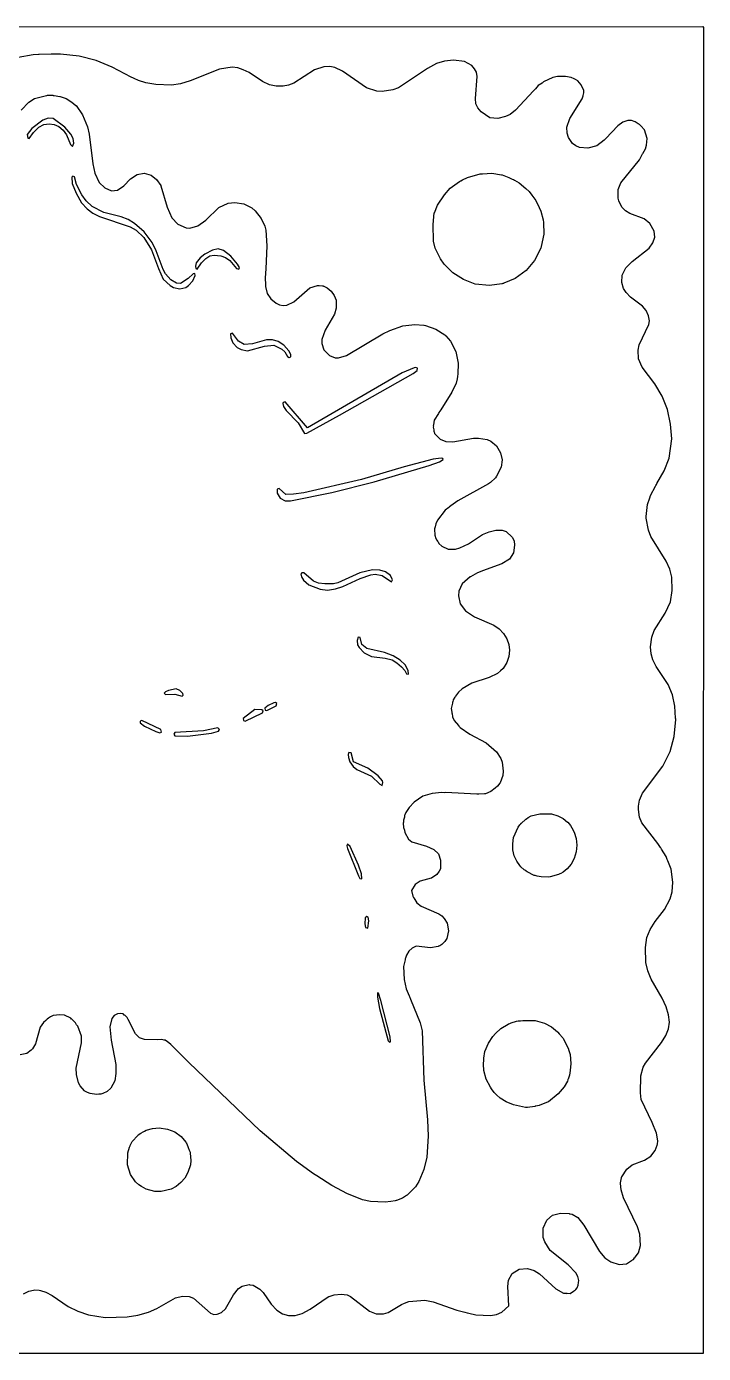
# Model space of a CAD drawing. Header units: millimetres. Extents: x 0 to 300, y 0 to 300.
# Drawn here: x 146.9 to 300, y 0 to 300 of the extents above; entities that cross this region are included whole.
import ezdxf

# ---------------------------------------------------------------- set-up
doc = ezdxf.new("R2010")
doc.units = ezdxf.units.MM
doc.layers.add('CUT', color=7, linetype='CONTINUOUS')

msp = doc.modelspace()

# ---------------------------------------------------------------- linework, layer by layer
at = {"layer": 'CUT'}
for points in [[(0, 0), (0, 299.9382), (299.8559, 299.9836), (300, 299.7807), (299.9382, 0)], [(157.3139, 272.8985), (157.5772, 273.6008), (157.4309, 274.6542), (156.9335, 275.6784), (155.5874, 277.2586), (152.9246, 279.1606), (151.7834, 279.2776), (150.6129, 278.8094), (148.0964, 276.9367), (147.0722, 275.5906), (147.16, 274.742), (147.5111, 274.6542), (148.4475, 276.0588), (149.7058, 277.2586), (150.8177, 277.8145), (151.9882, 277.9901), (153.1294, 277.8438), (154.2121, 277.3756), (155.1485, 276.5855), (155.9386, 275.4736), (156.8164, 273.3082)], [(161.7324, 259.321), (160.3571, 260.5793), (159.3915, 261.9253), (158.1917, 264.2663), (157.7235, 265.9927), (157.4016, 266.139), (157.109, 265.9342), (157.2553, 264.4711), (158.1039, 262.2764), (159.3329, 260.1403), (160.6205, 258.765), (161.908, 257.8286), (163.4296, 257.0678), (170.3647, 254.7269), (171.6815, 253.9368), (173.4079, 252.2981), (175.1636, 249.5182), (176.7438, 245.246), (177.8265, 242.905), (179.3774, 241.4127), (180.1089, 241.003), (181.572, 240.6811), (182.9473, 241.003), (183.5618, 241.4127), (184.4982, 242.5246), (185.0249, 243.6658), (184.9664, 244.134), (184.586, 244.1048), (183.474, 242.9928), (181.7476, 241.9101), (180.8405, 241.9394), (179.5529, 242.7002), (178.3532, 244.1048), (177.8265, 245.0412), (176.2171, 249.2841), (175.2807, 251.1569), (173.4665, 253.5856), (171.3011, 255.4877), (169.8672, 256.3655), (168.3164, 256.98), (164.366, 257.9457)], [(254.4057, 266.4414), (254.4515, 266.4335), (254.4971, 266.4256), (255.9661, 265.8773), (256.4335, 265.6561), (256.7665, 265.4985), (257.0084, 265.384), (257.2772, 265.2568), (258.3108, 264.6275), (259.8467, 263.3623), (260.5586, 262.7098), (261.1757, 261.8884), (262.0895, 260.6301), (262.8383, 259.1099), (263.1971, 258.2402), (263.7215, 256.2608), (263.784, 255.7183), (263.8834, 253.0272), (263.7796, 252.3555), (263.2151, 249.8637), (261.8136, 247.0904), (259.8727, 244.8292), (257.403, 243.0295), (254.8414, 241.9429), (254.7383, 241.9145), (254.5877, 241.8729), (254.457, 241.8368), (254.3864, 241.8173), (251.605, 241.4112), (248.3659, 241.7706), (245.6958, 242.7682), (243.3188, 244.2788), (241.3223, 246.2976), (240.4923, 247.4951), (239.2923, 249.8949), (238.9248, 251.4935), (238.8622, 255.2349), (239.128, 257.8617), (239.1293, 257.8668), (239.1296, 257.8682), (239.1299, 257.8693), (239.1302, 257.8706), (239.8601, 259.609), (241.4006, 261.9732), (242.7285, 263.429), (244.829, 264.9484), (245.0735, 265.0951), (245.1266, 265.1269), (245.1406, 265.1354), (245.5023, 265.3524), (246.5958, 265.8737), (249.5288, 266.6607), (250.0207, 266.7151), (252.105, 266.8161), (254.3075, 266.4584), (254.375, 266.4467)], [(185.4639, 245.0997), (186.4588, 246.5628), (187.4829, 247.5577), (188.3315, 248.1137), (189.2972, 248.2892), (190.8773, 248.1429), (191.9307, 247.7333), (192.8671, 247.0602), (194.3887, 245.246), (194.9155, 245.1289), (195.0325, 245.5094), (194.6228, 246.2994), (193.072, 248.0551), (191.4625, 249.3427), (190.2335, 249.7231), (188.946, 249.4597), (187.1903, 248.4941), (186.1954, 247.704), (185.259, 246.5335), (185.0834, 245.7727), (185.1712, 245.2753)], [(205.3034, 226.4306), (205.9472, 225.3771), (206.2984, 225.1723), (206.708, 225.3479), (206.6788, 225.8453), (206.2398, 226.6647), (205.1279, 227.9814), (203.7818, 228.8008), (202.5236, 229.1227), (201.2068, 229.1812), (197.988, 228.2741), (196.0859, 228.1278), (194.8277, 228.8593), (193.4524, 230.6735), (193.0427, 230.5272), (193.072, 229.6201), (193.5694, 228.4496), (194.5643, 227.4255), (195.4714, 226.9573), (196.876, 226.6354), (200.7093, 227.7181), (202.8162, 227.9229), (204.6012, 227.0743)], [(234.5361, 222.8313), (231.844, 221.6901), (210.4535, 209.2538), (205.3912, 215.1355), (204.9523, 215.0184), (204.8353, 214.7843), (204.9816, 214.1113), (205.5961, 213.2042), (208.3467, 210.4243), (209.7513, 207.9955), (210.278, 208.0833), (217.7105, 212.0922), (234.3313, 221.5731), (235.2091, 222.2168), (235.3262, 222.7143), (234.9751, 222.9191)], [(237.9598, 200.7386), (240.2715, 201.5872), (241.1201, 202.0846), (241.0323, 202.3187), (240.6811, 202.4358), (238.8962, 202.2017), (232.3415, 200.4752), (222.6558, 197.5783), (209.6342, 194.5936), (207.2933, 194.2424), (205.5668, 194.2132), (204.0452, 195.53), (203.6063, 195.4129), (203.577, 194.4765), (204.2793, 193.3938), (205.4205, 192.7501), (206.5617, 192.7793), (215.9255, 194.6521), (225.5234, 197.0808)], [(209.0782, 175.6026), (209.5757, 174.8418), (210.7169, 173.7591), (213.292, 172.7642), (214.9891, 172.5593), (216.8034, 172.8812), (218.4128, 173.4079), (222.3924, 175.1929), (224.7626, 176.0122), (225.7283, 176.1586), (227.3377, 175.8952), (229.4445, 174.4321), (229.6786, 174.9296), (229.1812, 175.8659), (228.0692, 176.7145), (226.8402, 177.0949), (225.1723, 177.1827), (222.2754, 176.4804), (217.3008, 174.198), (216.3059, 173.9932), (214.3454, 173.9932), (212.9408, 174.1687), (211.8289, 174.5784), (209.605, 176.4512), (209.166, 176.5097), (208.9612, 176.1586)], [(233.2779, 153.5976), (233.2193, 154.4169), (232.517, 155.6459), (231.4051, 156.7579), (229.7957, 157.7235), (227.8644, 158.4843), (223.8263, 159.3622), (222.7436, 160.2693), (222.3632, 161.8495), (221.895, 161.908), (221.6609, 161.2057), (221.7779, 160.2401), (222.0998, 159.567), (223.241, 158.3966), (224.9089, 157.5772), (227.9814, 157.1968), (229.5616, 156.7871), (230.6735, 156.1434), (231.6977, 155.2655), (232.4585, 154.4169), (232.8389, 153.6561)], [(182.3036, 148.7986), (182.245, 149.179), (181.6013, 149.9106), (180.7527, 150.2617), (179.0262, 149.9106), (178.3239, 149.5887), (178.0606, 149.2668), (178.3532, 149.0035), (180.4015, 149.0327), (182.128, 148.5938)], [(202.8452, 147.0746), (201.5808, 146.511), (200.7956, 145.893), (200.8505, 145.4269), (201.2787, 145.3355), (203.3463, 146.4335), (203.4885, 146.9087), (203.2387, 147.1312)], [(195.9428, 143.0811), (196.3636, 142.9639), (200.2464, 144.8154), (200.4076, 145.2795), (200.0998, 145.5317), (198.511, 145.5771), (195.9152, 143.5486)], [(177.3985, 140.4903), (177.2684, 141.0276), (172.9914, 143.1295), (172.6253, 142.9723), (172.5888, 142.5755), (173.5881, 141.849), (176.1315, 140.5916), (177.0411, 140.3057)], [(188.739, 140.2511), (190.3475, 140.6928), (190.562, 141.0733), (190.1355, 141.4291), (186.9103, 140.7762), (180.4103, 140.3888), (180.1794, 140.0269), (180.4572, 139.6598), (183.2948, 139.5262)], [(220.3148, 135.7771), (219.8174, 135.8649), (219.6125, 135.4259), (219.7003, 134.6944), (220.0515, 133.7873), (220.783, 132.7046), (221.6316, 132.0315), (224.9382, 130.5099), (226.811, 128.6957), (227.3669, 128.4031), (227.5133, 129.0468), (227.3962, 129.4858), (226.4598, 130.5685), (224.0603, 132.2949), (220.8708, 133.7873)], [(261.0323, 121.5151), (261.0558, 121.5255), (262.9811, 122.0269), (265.6193, 121.9667), (267.0343, 121.5752), (268.2729, 120.9405), (269.2634, 120.1253), (269.2688, 120.1204), (269.2762, 120.1137), (269.2875, 120.1036), (269.3108, 120.0825), (269.912, 119.352), (270.2533, 118.8593), (270.7816, 117.8283), (271.173, 116.4445), (271.3226, 114.892), (271.1755, 113.3952), (270.7609, 111.9339), (270.0467, 110.5953), (269.1644, 109.537), (268.2837, 108.8452), (267.742, 108.5437), (267.4985, 108.4231), (267.3572, 108.353), (267.1957, 108.2729), (267.1898, 108.27), (265.3315, 107.7529), (264.8665, 107.714), (263.2688, 107.7353), (262.3817, 107.9222), (261.9062, 108.0224), (261.7836, 108.0482), (261.7132, 108.0631), (260.1346, 108.9045), (259.8911, 109.0595), (259.7898, 109.124), (259.5648, 109.2673), (259.421, 109.3589), (258.7136, 110.0249), (258.4641, 110.3143), (257.7936, 111.268), (257.221, 112.5048), (256.9188, 113.832), (256.8588, 115.2169), (257.07, 116.6332), (258.1033, 118.9944), (258.4728, 119.4898), (258.6939, 119.7509), (258.7305, 119.7941), (258.7866, 119.8604), (258.8315, 119.9135), (259.7219, 120.6902), (259.8362, 120.7781), (259.8939, 120.8225), (259.9382, 120.8565), (260.3171, 121.1479)], [(219.5247, 115.1474), (219.3199, 114.7377), (219.4955, 114.1525), (221.9535, 107.9782), (222.2461, 107.3637), (222.7143, 107.3052), (222.6558, 108.4464), (221.9535, 110.407), (220.11, 114.6207)], [(224.2944, 97.7951), (224.1481, 98.6144), (223.8555, 98.7607), (223.5044, 98.4681), (223.4166, 97.0928), (223.5629, 96.2735), (224.0603, 96.1857)], [(227.0451, 79.799), (226.4891, 81.4377), (226.2843, 81.5254), (226.255, 80.5305), (226.7232, 78.014), (228.6837, 70.6985), (228.9764, 70.4059), (229.1812, 70.4644), (229.1519, 71.5764)], [(255.9295, 74.5029), (256.001, 74.5321), (256.1928, 74.6102), (256.5025, 74.7365), (257.7114, 75.1225), (258.1009, 75.1697), (258.2616, 75.1891), (258.6299, 75.2337), (259.1828, 75.3006), (261.9476, 75.2376), (264.041, 74.6967), (265.6545, 73.8188), (266.9703, 72.7316), (266.9901, 72.7088), (267.0571, 72.6317), (267.3621, 72.2809), (268.1799, 71.3405), (268.2973, 71.1976), (269.1526, 69.4526), (269.412, 68.9235), (269.4543, 68.8373), (269.4979, 68.7482), (269.8305, 67.5543), (269.9751, 65.5864), (269.9751, 65.5844), (269.975, 65.5778), (269.975, 65.5644), (269.975, 65.5269), (269.8797, 63.988), (269.6806, 62.9369), (269.4802, 62.2451), (269.3849, 62.0065), (269.3542, 61.9295), (269.3317, 61.8732), (269.2109, 61.5705), (268.4937, 60.2917), (267.1514, 58.6862), (264.9584, 56.9116), (264.872, 56.8697), (262.834, 56.083), (262.0812, 55.8928), (262.0385, 55.887), (261.9116, 55.8696), (261.8713, 55.8641), (260.2061, 55.637), (259.7255, 55.6264), (257.02, 56.185), (255.3823, 56.881), (254.0048, 57.7226), (253.1797, 58.4608), (252.6574, 59.0166), (252.0388, 59.8081), (251.8035, 60.1833), (250.8736, 61.9919), (250.3617, 63.9809), (250.3212, 64.3361), (250.2807, 65.0479), (250.315, 66.7412), (250.5752, 68.2391), (251.3526, 70.1821), (252.3549, 71.6633), (252.355, 71.6634), (252.3561, 71.6646), (252.3573, 71.6659), (252.9742, 72.3422), (254.1324, 73.4403), (255.8383, 74.4658)], [(175.3615, 50.8602), (176.8951, 50.9803), (178.7938, 50.7376), (180.4649, 50.0811), (181.8637, 49.0732), (182.9212, 47.7816), (183.0243, 47.6302), (183.153, 47.3617), (183.4534, 46.5785), (183.6823, 45.9817), (183.7548, 45.7927), (183.8784, 45.4704), (183.9127, 45.3114), (184.0427, 43.6369), (183.9921, 42.6494), (183.4012, 40.882), (182.6791, 39.6474), (181.8055, 38.6234), (180.7539, 37.7815), (179.6082, 37.1193), (177.3321, 36.6096), (175.8834, 36.6073), (173.9453, 37.1775), (172.8896, 37.7534), (172.3009, 38.1165), (171.5725, 38.7644), (170.3921, 40.4759), (169.7528, 42.6083), (169.8078, 45.338), (170.1836, 46.6668), (170.3302, 46.9739), (170.3436, 47.0021), (170.352, 47.0196), (170.3537, 47.0232), (170.8083, 47.9104), (172.0444, 49.288), (172.1735, 49.3942), (172.7738, 49.7745), (173.3041, 50.1105), (173.4019, 50.1724), (173.5441, 50.2625), (173.9465, 50.4686)]]:
    msp.add_lwpolyline(points, close=True, dxfattribs=at)
for points in [[(146.2322, 13.4744), (147.4013, 14.0943), (148.4382, 14.3215), (148.4397, 14.3217), (148.443, 14.3221), (148.4617, 14.3246), (148.7793, 14.3663), (149.777, 14.2944), (150.0306, 14.2564), (151.2785, 13.8603), (152.7129, 13.1136), (156.2926, 10.5928), (158.4909, 9.5367), (160.9225, 8.7245), (164.6521, 8.1409), (169.6944, 8.2862), (172.0874, 8.6367), (174.4827, 9.3013), (176.3764, 10.1623), (180.5546, 12.5583), (182.1354, 12.9404), (183.6904, 12.8526), (184.6932, 12.516), (188.4756, 9.1061), (189.2303, 8.8456), (190.0482, 8.9074), (190.9957, 9.2814), (191.9055, 10.1107), (193.7108, 13.2472), (194.8475, 14.715), (195.677, 15.2443), (197.2173, 15.565), (197.2561, 15.5602), (197.4227, 15.5395), (197.4514, 15.536), (197.4671, 15.534), (198.138, 15.4069), (199.6739, 14.5583), (200.3896, 13.8084), (202.2208, 11.1368), (203.4803, 9.8211), (204.7623, 8.9571), (206.1699, 8.5539), (207.6286, 8.5864), (209.2316, 9.0648), (211.0367, 10.0274), (215.0963, 12.7899), (215.1441, 12.8096), (215.1911, 12.8289), (215.2518, 12.8539), (215.3108, 12.8782), (216.4836, 13.2607), (218.0413, 13.4372), (219.4453, 13.2298), (220.2012, 12.9029), (224.491, 9.5549), (225.9718, 8.9257), (227.6353, 8.9273), (228.6971, 9.229), (231.733, 11.0421), (232.3689, 11.3751), (233.331, 11.76), (236.96, 12.0332), (238.8313, 11.7048), (244.2396, 9.7667), (246.0306, 9.3279), (246.5353, 9.1579), (246.9578, 9.1007), (248.481, 8.7276), (251.8271, 8.55), (253.1636, 8.8271), (254.3661, 9.3412), (256.0022, 10.755), (255.7461, 15.1675), (255.8733, 16.5408), (256.7664, 18.0506), (258.3164, 19.0443), (260.2007, 19.2318), (261.7114, 18.7924), (262.9159, 17.9767), (266.6224, 14.5856), (268.3681, 13.6372), (268.9433, 13.6157), (269.1188, 13.5905), (269.1947, 13.6063), (269.8357, 13.5822), (270.3707, 13.9204), (270.7645, 14.131), (270.8608, 14.2301), (270.9802, 14.3056), (271.1177, 14.4946), (271.4524, 14.839), (271.6768, 15.4028), (271.7033, 16.0486), (271.779, 16.4573), (271.5876, 17.3996), (271.1425, 18.2476), (269.3888, 20.0107), (265.35, 23.2596), (264.1144, 25.2069), (263.7671, 26.2382), (263.7403, 26.9256), (263.7393, 26.9507), (263.7322, 27.1318), (263.7161, 27.5453), (263.7658, 28.3581), (264.606, 30.1046), (265.8205, 31.2409), (267.6768, 31.7516), (269.6599, 31.606), (269.7086, 31.5955), (269.7747, 31.5812), (269.813, 31.573), (270.2868, 31.4707), (271.5754, 30.7067), (272.937, 29.0415), (276.4519, 23.0527), (277.6729, 21.6562), (279.0163, 20.7196), (280.944, 20.0843), (282.57, 20.2456), (283.736, 20.9998), (283.8775, 21.0657), (283.9537, 21.1406), (284.1579, 21.2727), (284.4073, 21.5861), (284.5242, 21.7009), (284.5703, 21.7909), (285.3053, 22.7148), (285.7702, 24.4431), (285.6217, 26.9849), (285.0511, 28.661), (281.948, 35.1618), (281.3874, 36.9608), (281.2434, 38.4413), (281.2418, 38.5471), (281.4647, 39.7415), (281.4706, 39.7652), (281.4807, 39.8064), (281.4958, 39.8677), (281.5101, 39.9259), (282.641, 41.6724), (283.8443, 42.623), (286.6407, 43.7139), (288.1041, 44.6229), (289.0682, 45.865), (289.4965, 47.0781), (289.5154, 47.125), (289.516, 47.1334), (289.575, 47.3005), (289.6551, 48.0642), (289.3667, 49.7717), (288.4166, 52.1868), (285.9435, 57.4092), (285.742, 58.9532), (285.8271, 62.7745), (286.3638, 64.7046), (286.8577, 65.636), (290.5036, 70.2757), (291.4937, 71.8462), (292.0636, 73.385), (292.2896, 74.9332), (292.1202, 76.5683), (291.5929, 78.3463), (290.6695, 80.3325), (288.1691, 84.6359), (287.3932, 86.5095), (286.9981, 88.4201), (286.91, 91.7935), (287.2161, 94.0074), (287.9081, 95.8592), (289.052, 97.6479), (291.1658, 100.3505), (292.4809, 102.7799), (292.9434, 104.3437), (293.0838, 106.5479), (292.6574, 109.4511), (291.9301, 111.3424), (291.8212, 111.7075), (291.7236, 111.8795), (291.5354, 112.3689), (290.5165, 114.0065), (290.3616, 114.2794), (290.2998, 114.3547), (289.7104, 115.302), (286.0714, 119.97), (285.5678, 121.2524), (285.3385, 122.9833), (285.3116, 123.7279), (285.5229, 125.064), (286.2275, 126.6487), (290.7962, 132.7742), (292.4488, 136.0736), (293.4055, 139.512), (293.7272, 143.3407), (293.7239, 143.3966), (293.7271, 143.4275), (293.7086, 143.6565), (293.551, 146.3315), (292.999, 148.9011), (292.0171, 151.2317), (289.3048, 155.3132), (288.5424, 156.7791), (288.1466, 158.1636), (288.0517, 159.7573), (288.2877, 161.9703), (288.855, 163.417), (291.3074, 167.3261), (292.5141, 169.8915), (292.9378, 172.5038), (292.8259, 175.4903), (292.3707, 177.2961), (291.5655, 179.0875), (288.1202, 184.6951), (287.5568, 186.0992), (287.0392, 188.8755), (287.0413, 188.9158), (287.0429, 188.9465), (287.0465, 189.0159), (287.056, 189.1978), (287.3501, 191.8968), (287.8372, 193.4252), (288.0524, 193.9309), (289.1777, 196.1107), (289.2214, 196.1955), (289.3417, 196.4284), (289.4869, 196.7097), (291.0808, 199.5024), (292.2186, 202.4252), (292.8197, 206.7502), (292.5608, 210.0918), (291.8383, 213.4235), (290.6547, 216.4319), (289.0064, 219.2128), (286.1004, 223.002), (285.3332, 224.874), (285.243, 226.8021), (285.4498, 228.0468), (287.6729, 232.6473), (287.7852, 233.4251), (287.5916, 234.6159), (287.0131, 235.7499), (286.1781, 236.7596), (283.4822, 238.8162), (282.5055, 239.8219), (281.8881, 240.7594), (281.5257, 242.116), (281.6207, 243.8056), (282.4328, 245.4504), (283.8434, 246.8897), (287.6854, 249.8538), (288.523, 251.0979), (288.9841, 252.3885), (288.872, 253.6903), (287.8844, 255.4799), (286.5625, 256.4822), (283.3395, 257.7001), (282.3659, 258.338), (281.5531, 259.1295), (280.8604, 260.6155), (280.683, 261.2115), (280.7364, 263.1437), (281.2793, 264.6126), (285.4952, 269.8445), (286.2448, 271.1762), (286.3029, 271.2673), (286.3198, 271.3094), (286.9132, 272.3637), (287.1513, 273.1795), (287.2301, 274.6625), (286.6563, 276.6047), (285.8331, 277.546), (285.7434, 277.6099), (285.5276, 277.8507), (285.2378, 277.9699), (284.5806, 278.438), (283.7453, 278.7544), (282.9162, 278.7421), (281.7807, 278.347), (280.6182, 277.5704), (277.9055, 274.6754), (277.5676, 274.324), (275.8485, 273.0424), (273.8265, 272.4839), (271.9943, 272.6318), (271.1032, 273.0242), (270.3929, 273.5291), (269.441, 274.9269), (269.1527, 275.8423), (269.0652, 277.2462), (269.7834, 279.1643), (272.5793, 283.673), (272.7645, 284.3116), (272.7885, 284.3765), (272.7894, 284.3976), (272.9682, 285.0139), (272.9052, 285.5902), (272.5128, 286.4134), (272.5072, 286.4311), (272.499, 286.4425), (272.3206, 286.8167), (271.5472, 287.7029), (271.0397, 287.9808), (270.9046, 288.0819), (270.7182, 288.1568), (270.1138, 288.4877), (268.7681, 288.7255), (266.9608, 288.6979), (265.9294, 288.4743), (263.8422, 287.461), (263.4928, 287.1632), (262.6491, 286.6177), (261.9931, 285.8848), (261.5245, 285.4854), (257.4591, 281.0699), (256.2717, 280.0703), (255.2145, 279.6082), (253.5102, 279.189), (251.697, 279.3744), (249.7019, 280.6999), (248.9434, 281.6349), (248.5521, 282.4813), (248.4311, 283.7108), (248.8371, 288.7104), (248.6477, 289.6353), (248.2293, 290.4522), (247.6102, 291.1447), (245.9529, 292.0515), (243.484, 292.3801), (241.464, 292.1763), (239.6045, 291.6003), (237.593, 290.5346), (230.9908, 286.1229), (229.7393, 285.6537), (227.3375, 285.301), (226.1377, 285.3967), (223.7693, 286.1541), (218.326, 289.8704), (216.6383, 290.6883), (215.4618, 290.9482), (214.1157, 290.8848), (212.0221, 290.2134), (207.318, 287.2058), (206.1208, 286.7231), (204.9355, 286.5043), (203.3569, 286.5049), (201.8507, 286.8412), (200.2998, 287.5307), (197.2296, 289.5582), (195.9151, 290.2188), (194.6635, 290.6291), (193.3865, 290.7991), (190.5358, 290.3645), (183.921, 287.7109), (181.7171, 286.9995), (179.7199, 286.7345), (176.1265, 286.854), (173.8958, 287.2355), (172.1858, 287.7823), (172.0528, 287.8443), (171.4198, 288.1396), (171.0594, 288.3077), (170.5311, 288.5542), (166.2788, 290.7713), (162.6456, 292.3094), (158.8111, 293.2605), (154.5998, 293.7286), (153.1275, 293.701), (152.4701, 293.7566), (149.7913, 293.6673), (149.6156, 293.6353), (148.4279, 293.6131), (145.0316, 292.9984)], [(145.6941, 281.1148), (147.3891, 282.9054), (148.681, 283.6929), (151.3842, 284.4083), (151.3867, 284.4085), (151.3984, 284.4096), (151.4589, 284.4152), (151.634, 284.4314), (152.8329, 284.4316), (152.9392, 284.4211), (152.9582, 284.4192), (152.9821, 284.4168), (153.1777, 284.3974), (154.4496, 284.187), (154.4773, 284.1784), (154.4913, 284.1741), (154.5129, 284.1674), (154.5217, 284.1647), (155.8513, 283.7102), (157.1618, 282.9157), (158.0698, 282.1484), (158.0733, 282.1452), (158.0755, 282.1432), (158.0791, 282.1399), (158.0972, 282.1236), (159.5866, 280.0577), (160.6696, 277.3353), (161.0573, 275.674), (161.88, 268.96), (162.347, 266.8312), (163.3422, 264.6877), (164.6323, 263.5161), (166.12, 262.8663), (167.4674, 263.018), (168.9142, 263.9934), (170.391, 265.5797), (171.8872, 266.5636), (173.5077, 266.8162), (175.0632, 266.3644), (176.2885, 265.3979), (177.2383, 264.0795), (177.2734, 263.9956), (177.2738, 263.9947), (177.2748, 263.9923), (177.2858, 263.9661), (178.6726, 259.1146), (179.7689, 256.7283), (181.102, 255.3139), (182.9796, 254.4901), (183.8667, 254.4189), (185.6366, 254.9051), (187.4405, 256.1842), (190.3894, 259.0414), (192.5047, 260.0166), (194.0388, 260.2034), (196.0126, 259.8774), (197.8234, 258.9795), (198.6103, 258.3196), (199.9948, 256.5667), (200.7828, 254.8742), (201.0067, 253.9508), (201.2408, 250.4061), (200.9836, 245.2017), (200.8611, 243.1441), (200.9353, 241.6035), (200.946, 241.1952), (201.3412, 239.6559), (202.1168, 238.4584), (203.3529, 237.4092), (204.1349, 237.0627), (204.9272, 236.8888), (205.737, 236.978), (207.3677, 237.7365), (210.9988, 240.8771), (212.6693, 241.4463), (213.0616, 241.4438), (213.8709, 241.3609), (213.9676, 241.328), (214.0537, 241.2987), (214.0664, 241.2944), (214.1552, 241.2641), (214.9, 240.9313), (215.8157, 240.1799), (216.5006, 239.2091), (216.9244, 238.1573), (216.9442, 236.3136), (216.5148, 234.9828), (214.4073, 231.3189), (213.7026, 229.2284), (213.6599, 228.3257), (214.1233, 226.8834), (214.5892, 226.4393), (214.7168, 226.2695), (214.9437, 226.1014), (215.4232, 225.6444), (216.7214, 225.105), (217.4463, 225.0894), (219.3014, 225.6483), (227.4532, 230.483), (229.0561, 231.2824), (232.0266, 232.3164), (234.7162, 232.6378), (236.7294, 232.4699), (236.7532, 232.4652), (236.7776, 232.4604), (236.8152, 232.4529), (237.1, 232.3966), (239.4951, 231.5302), (241.493, 230.2546), (241.6414, 230.125), (241.6594, 230.1092), (241.6883, 230.084), (241.7302, 230.0474), (242.7654, 228.8759), (243.9881, 226.5338), (244.4889, 223.8492), (244.465, 221.3589), (244.4025, 220.9271), (244.4005, 220.9136), (244.3935, 220.8655), (244.3185, 220.3479), (244.0651, 219.3873), (243.0913, 217.2922), (240.6178, 213.3668), (240.1775, 212.6973), (240.0954, 212.5379), (239.1053, 210.9666), (238.9399, 209.9578), (238.898, 209.8133), (238.9041, 209.7398), (238.8445, 209.3767), (238.9842, 208.7766), (239.0116, 208.4462), (239.0813, 208.3593), (239.1667, 207.9922), (240.4172, 206.7), (241.7216, 206.1792), (243.3469, 206.1302), (248.0006, 206.9179), (249.148, 206.9438), (251.0472, 206.614), (251.8988, 206.2312), (253.1968, 205.1692), (254.1101, 203.6317), (254.4677, 202.034), (254.262, 200.36), (253.2263, 198.337), (252.9369, 197.9376), (252.9265, 197.9233), (251.8159, 196.9043), (251.3894, 196.5742), (244.4673, 192.7693), (242.8676, 191.594), (242.5232, 191.3713), (242.4426, 191.2817), (241.5418, 190.6199), (239.8652, 188.4229), (239.4666, 187.5277), (239.3475, 186.871), (239.1923, 186.4189), (239.2043, 186.0809), (239.1658, 185.8685), (239.2257, 185.4797), (239.2423, 185.0115), (239.3292, 184.807), (239.3877, 184.4275), (239.7224, 183.882), (239.8199, 183.6527), (239.969, 183.4803), (240.1795, 183.1372), (240.8516, 182.4746), (242.2316, 181.8619), (243.8872, 181.8638), (244.878, 182.1306), (246.84, 183.0555), (250.0475, 185.1581), (251.5519, 185.7775), (253.0179, 186.1123), (254.3833, 186.1408), (254.4913, 186.1246), (254.4915, 186.1246), (254.4949, 186.1241), (254.499, 186.1235), (255.3545, 185.8521), (256.7218, 184.5558), (257.1788, 183.7444), (257.2767, 182.752), (257.0096, 181.0302), (256.0989, 179.6051), (254.4137, 178.5052), (250.0458, 176.9506), (249.5094, 176.6843), (248.877, 176.4661), (247.3356, 175.6123), (247.3161, 175.5953), (247.2444, 175.5597), (245.4493, 174.0023), (244.6776, 172.3271), (244.5822, 171.3154), (244.9722, 169.4891), (246.1512, 167.9165), (248.2292, 166.5336), (252.6083, 164.6638), (253.8117, 163.7916), (254.776, 162.7667), (255.5136, 161.5575), (255.9546, 160.2886), (256.133, 158.9626), (255.9847, 157.5326), (255.5428, 156.2014), (254.7247, 154.8583), (254.1072, 154.2885), (253.4114, 153.7), (251.5679, 152.8111), (247.6134, 151.5474), (245.4418, 150.2816), (244.5892, 149.5076), (243.9465, 148.589), (243.8175, 148.4232), (243.7872, 148.3613), (243.383, 147.7836), (243.2813, 147.3284), (243.2732, 147.3118), (243.2076, 146.9987), (242.9422, 145.8109), (243.0743, 144.9804), (243.0899, 144.7565), (243.1281, 144.642), (243.2411, 143.9316), (243.6248, 143.0913), (244.5659, 142.0001), (244.6506, 141.88), (244.7029, 141.8413), (244.9858, 141.5133), (247.1541, 140.0329), (250.8162, 138.0507), (253.2066, 135.9781), (254.1443, 134.4839), (254.46, 133.6401), (254.7308, 131.6437), (254.6043, 130.6483), (253.9875, 128.9751), (253.9808, 128.9607), (253.4525, 128.2492), (253.4514, 128.2484), (253.4505, 128.2476), (252.8806, 127.7825), (251.9232, 127.0329), (250.7242, 126.5217), (250.4989, 126.4909), (249.1743, 126.4083), (248.7296, 126.4285), (241.6261, 126.7885), (241.3631, 126.7631), (240.8209, 126.7877), (238.6118, 126.6107), (236.5009, 125.9739), (234.5398, 124.597), (233.4299, 123.4575), (232.6494, 122.3118), (232.4939, 121.7446), (232.4149, 121.599), (232.3494, 121.2174), (232.1714, 120.568), (232.1594, 120.1105), (232.1157, 119.8558), (232.1712, 118.8986), (232.3782, 118.3127), (232.4736, 117.7955), (233.3049, 116.2721), (234.0554, 115.6614), (237.3347, 114.6695), (239.0077, 113.9494), (240.0681, 112.918), (240.5401, 111.5208), (240.5078, 109.5831), (240.2399, 109.0524), (239.6652, 108.3098), (238.4932, 107.464), (238.4805, 107.4575), (238.4688, 107.4514), (238.4539, 107.4438), (238.4192, 107.426), (235.9304, 106.7393), (234.7608, 106.0002), (233.9786, 104.6406), (234.2849, 103.3634), (234.442, 103.1054), (234.446, 103.0795), (234.4998, 103.0107), (235.1708, 101.9092), (236.1254, 101.1148), (240.1445, 99.3977), (240.8151, 98.9507), (241.3796, 98.3601), (242.0478, 97.2824), (242.3518, 95.5735), (241.9929, 93.7808), (241.5138, 93.1697), (241.0923, 92.7542), (240.9599, 92.6236), (240.8892, 92.5539), (240.7891, 92.4551), (240.3537, 92.1679), (240.1033, 92.0456), (240.089, 92.0386), (240.0361, 92.0128), (239.9957, 91.9931), (238.2442, 91.7044), (235.0012, 92.0812), (234.1201, 91.6456), (233.3736, 90.9542), (232.8051, 90.0292), (232.6421, 89.3764), (232.5683, 89.2276), (232.5381, 88.9601), (232.1725, 87.4967), (232.2837, 84.5296), (232.7724, 82.4498), (233.442, 80.8184), (233.4764, 80.7166), (233.7231, 80.1336), (235.9327, 74.7507), (236.3845, 72.9023), (236.765, 61.8095), (237.5833, 52.8103), (237.7013, 49.1391), (237.4376, 44.348), (236.7782, 41.5607), (235.607, 38.8663), (234.8341, 37.7013), (233.464, 36.2569), (232.9874, 35.822), (232.8719, 35.7166), (232.8482, 35.695), (232.8383, 35.6859), (231.9457, 35.1235), (230.5491, 34.5999), (230.5322, 34.5962), (230.491, 34.5873), (230.2566, 34.5364), (229.311, 34.3314), (227.9734, 34.1747), (224.6876, 34.3508), (222.8661, 34.7652), (222.3603, 34.9405), (219.5149, 36.1008), (215.9421, 38.0044), (212.5209, 40.1647), (211.8203, 40.6251), (207.9231, 43.4089), (199.7167, 50.3553), (183.6182, 65.81), (179.518, 69.8787), (178.6756, 70.555), (178.5903, 70.6369), (178.2624, 70.8086), (178.0187, 70.8164), (177.5312, 70.987), (176.4286, 70.867), (173.6084, 70.9567), (172.4305, 71.3406), (171.5401, 72.2662), (169.8528, 75.4877), (169.6404, 75.9234), (169.1307, 76.4424), (169.0007, 76.4954), (168.7551, 76.7471), (168.2192, 76.8875), (167.4357, 76.7713), (166.7131, 76.3691), (166.1947, 75.7296), (165.7515, 73.8196), (166.0042, 70.8385), (167.0624, 65.3592), (167.1216, 63.2959), (166.8783, 61.5969), (165.978, 59.9947), (165.1552, 59.252), (164.175, 58.7391), (163.6704, 58.6237), (163.4897, 58.6097), (163.3914, 58.6021), (163.2135, 58.5883), (162.7012, 58.5485), (161.3186, 58.7489), (160.7122, 58.9772), (160.0856, 59.3336), (160.0057, 59.4075), (159.0351, 60.4732), (158.664, 61.2153), (158.1614, 63.0792), (158.0991, 64.4741), (159.3054, 70.2311), (159.362, 71.7414), (158.4883, 73.9994), (158.2361, 74.2881), (157.9358, 74.7799), (157.1156, 75.5899), (157.0807, 75.6112), (156.8928, 75.8264), (155.4922, 76.4798), (154.4012, 76.5753), (152.9532, 76.4345), (152.313, 76.0734), (152.3089, 76.0719), (152.3036, 76.0682), (151.8973, 75.839), (151.6013, 75.573), (151.3967, 75.4287), (151.2897, 75.2929), (150.7491, 74.8071), (150.0163, 73.796), (148.9416, 70.0245), (148.2221, 68.8403), (147.9503, 68.5507), (146.9534, 67.8159), (145.4941, 67.5346)]]:
    msp.add_lwpolyline(points, dxfattribs=at)

doc.saveas('drawing.dxf')
